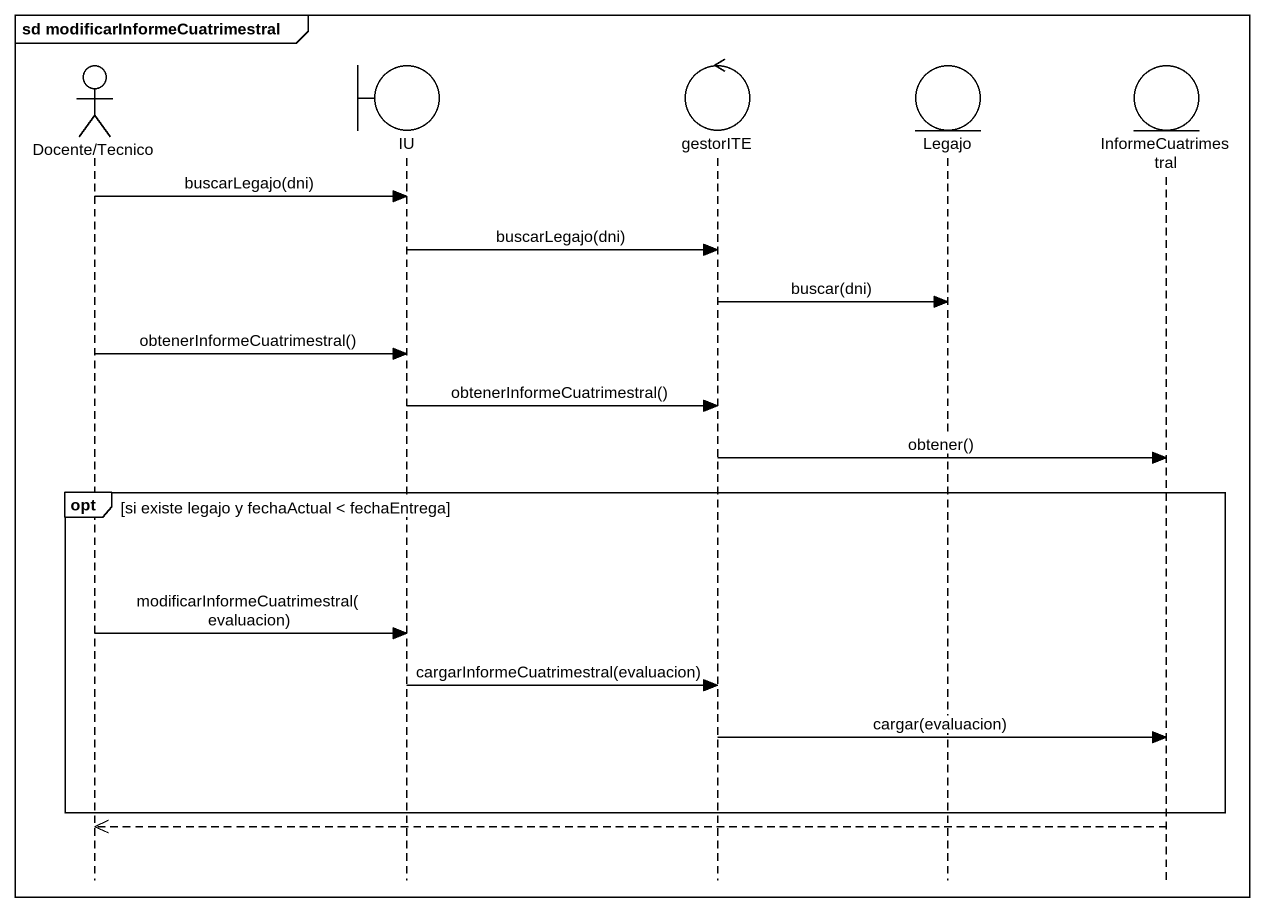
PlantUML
@startuml
mainframe sd modificarInformeCuatrimestral
hide footbox
actor "Docente/Tecnico" as Docente_Tecnico
boundary IU
control gestorITE
entity Legajo
entity InformeCuatrimestral

Docente_Tecnico -> IU : buscarLegajo(dni)
IU -> gestorITE : buscarLegajo(dni)
gestorITE -> Legajo : buscar(dni)
Docente_Tecnico -> IU : obtenerInformeCuatrimestral()
IU -> gestorITE : obtenerInformeCuatrimestral()
gestorITE -> InformeCuatrimestral : obtener()
opt si existe legajo y fechaActual < fechaEntrega
  Docente_Tecnico -> IU : modificarInformeCuatrimestral(evaluacion)
  IU -> gestorITE : cargarInformeCuatrimestral(evaluacion)
  gestorITE -> InformeCuatrimestral : cargar(evaluacion)
end
InformeCuatrimestral -->> Docente_Tecnico
@enduml
